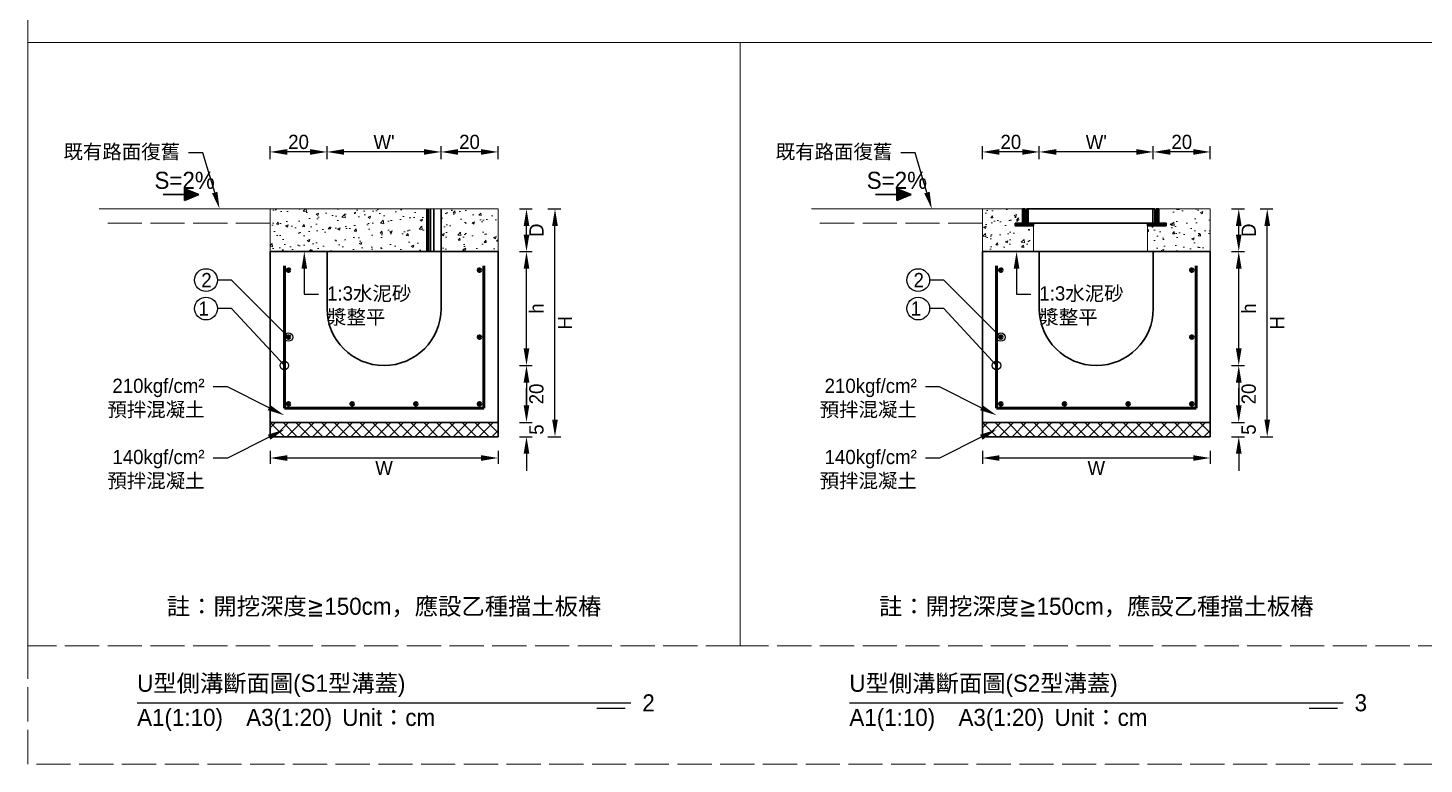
# Model space of a CAD drawing. Extents: x -8920 to 1950, y -2159 to 466.
# Drawn here: x -8920 to -8430, y -1164 to -905.4 of the extents above; entities that cross this region are included whole.
import ezdxf
from ezdxf import colors
from ezdxf.entities.mleader import LeaderData, LeaderLine
from ezdxf.math import Vec2, Vec3

# ---------------------------------------------------------------- set-up
doc = ezdxf.new("R2010")
doc.units = 0
doc.header["$MEASUREMENT"] = 0
doc.linetypes.add('ACAD_ISO02W100', pattern=[15, 12, -3])
doc.layers.add('一、4.基本-隱藏', color=9, linetype='ACAD_ISO02W100', lineweight=20, plot=False)
doc.layers.add('三、3.文字-註解文字', color=2, linetype='Continuous')
for name, color, linetype, lineweight in [('二、1.繪圖-既有設施', 8, 'Continuous', 20), ('二、2.繪圖-施作項目', 181, 'Continuous', 30), ('二、3.繪圖-排水流向', 170, 'Continuous', 30), ('二、4.繪圖-設計鋪面', 40, 'Continuous', 20), ('二、5.繪圖-鋼筋', 60, 'Continuous', 50), ('二、6.繪圖-其他施作項目', 35, 'Continuous', 30)]:
    doc.layers.add(name, color=color, linetype=linetype, lineweight=lineweight)
doc.styles.add('次圖名(詳圖)', font='MS PGothic.ttf', dxfattribs={"height": 6})
doc.styles.add('註解文字(詳圖)', font='MS PGothic.ttf', dxfattribs={"height": 5})
doc.dimstyles.new('註解文字(詳圖)', dxfattribs={"dimtxt": 5, "dimasz": 6, "dimexe": 2, "dimexo": 5, "dimgap": 1, "dimtad": 2, "dimzin": 0, "dimdsep": 46, "dimtxsty": '註解文字(詳圖)', "dimcen": 0.1, "dimclrd": 144, "dimclre": 144, "dimclrt": 256, "dimadec": 0, "dimazin": 0, "dimtfac": 1, "dimtofl": 0, "dimtmove": 0, "dimatfit": 3, "dimfxlon": 1, "dimtolj": 1, "dimtzin": 0, "dimlwd": -1, "dimlwe": -1, "dimarcsym": 1})

# ---------------------------------------------------------------- blocks, each defined once
blk = doc.blocks.new('*D222')
at = {"layer": 'Defpoints', "color": 0, "transparency": 16777216}
for p in [(-8545, -984), (-8495, -984), (-8545, -1024)]:
    blk.add_point(p, dxfattribs=at)
at = {"layer": '三、3.文字-註解文字', "color": 144, "transparency": 16777216}
for p, q in [((-8497.5, -984), (-8493, -984)), ((-8495, -1018), (-8495, -990)), ((-8497.5, -1024), (-8493, -1024))]:
    blk.add_line(p, q, dxfattribs=at)
for points in [[(-8496, -990), (-8494, -990), (-8495, -984)], [(-8496, -1018), (-8494, -1018), (-8495, -1024)]]:
    blk.add_solid(points, dxfattribs=at)
at = {"layer": '三、3.文字-註解文字', "transparency": 16777216, "insert": (-8491.5, -1004), "char_height": 5, "attachment_point": 5, "rotation": 90, "style": '註解文字(詳圖)'}
blk.add_mtext('\\A1;h', dxfattribs=at)
blk = doc.blocks.new('*D223')
at = {"layer": 'Defpoints', "color": 0, "transparency": 16777216}
for p in [(-8545, -1024), (-8545, -1044), (-8495, -1044)]:
    blk.add_point(p, dxfattribs=at)
at = {"layer": '三、3.文字-註解文字', "color": 144, "transparency": 16777216}
for p, q in [((-8497.5, -1024), (-8493, -1024)), ((-8495, -1030), (-8495, -1038)), ((-8497.5, -1044), (-8493, -1044))]:
    blk.add_line(p, q, dxfattribs=at)
for points in [[(-8496, -1030), (-8494, -1030), (-8495, -1024)], [(-8496, -1038), (-8494, -1038), (-8495, -1044)]]:
    blk.add_solid(points, dxfattribs=at)
at = {"layer": '三、3.文字-註解文字', "transparency": 16777216, "insert": (-8491.5, -1034), "char_height": 5, "attachment_point": 5, "rotation": 90, "style": '註解文字(詳圖)'}
blk.add_mtext('\\A1;20', dxfattribs=at)
blk = doc.blocks.new('*D224')
at = {"layer": 'Defpoints', "color": 0, "transparency": 16777216}
for p in [(-8545, -1044), (-8545, -1049), (-8495, -1049)]:
    blk.add_point(p, dxfattribs=at)
at = {"layer": '三、3.文字-註解文字', "color": 144, "transparency": 16777216}
for p, q in [((-8495, -1038), (-8495, -1032)), ((-8497.5, -1044), (-8493, -1044)), ((-8497.5, -1049), (-8493, -1049)), ((-8495, -1055), (-8495, -1061))]:
    blk.add_line(p, q, dxfattribs=at)
for points in [[(-8496, -1038), (-8494, -1038), (-8495, -1044)], [(-8496, -1055), (-8494, -1055), (-8495, -1049)]]:
    blk.add_solid(points, dxfattribs=at)
at = {"layer": '三、3.文字-註解文字', "transparency": 16777216, "insert": (-8491.5, -1046.5), "char_height": 5, "attachment_point": 5, "rotation": 90, "style": '註解文字(詳圖)'}
blk.add_mtext('\\A1;5', dxfattribs=at)
blk = doc.blocks.new('排水流向')
at = {"layer": '二、3.繪圖-排水流向'}
h = blk.add_hatch(color=256, dxfattribs=at)
h.dxf.hatch_style = 1
h.paths.add_polyline_path([(0, 1), (0, -1), (2.5, 0)])
for points in [[(-3.75, 0), (0, 0)], [(0, 1), (0, -1)], [(2.5, 0), (0, 1)], [(2.5, 0), (0, -1)]]:
    blk.add_lwpolyline(points, dxfattribs=at)
blk = doc.blocks.new('*D226')
at = {"layer": 'Defpoints', "color": 0, "transparency": 16777216}
for p in [(-8505, -969), (-8495, -969), (-8505, -984)]:
    blk.add_point(p, dxfattribs=at)
at = {"layer": '三、3.文字-註解文字', "color": 144, "transparency": 16777216}
for p, q in [((-8497.5, -969), (-8493, -969)), ((-8495, -978), (-8495, -975)), ((-8497.5, -984), (-8493, -984))]:
    blk.add_line(p, q, dxfattribs=at)
for points in [[(-8496, -975), (-8494, -975), (-8495, -969)], [(-8496, -978), (-8494, -978), (-8495, -984)]]:
    blk.add_solid(points, dxfattribs=at)
at = {"layer": '三、3.文字-註解文字', "transparency": 16777216, "insert": (-8491.5, -976.5), "char_height": 5, "attachment_point": 5, "rotation": 90, "style": '註解文字(詳圖)'}
blk.add_mtext('\\A1;D', dxfattribs=at)
blk = doc.blocks.new('*D227')
at = {"layer": 'Defpoints', "color": 0, "transparency": 16777216}
for p in [(-8505, -969), (-8485, -969), (-8505, -1049)]:
    blk.add_point(p, dxfattribs=at)
at = {"layer": '三、3.文字-註解文字', "color": 144, "transparency": 16777216}
for p, q in [((-8487.5, -969), (-8483, -969)), ((-8485, -1043), (-8485, -975)), ((-8487.5, -1049), (-8483, -1049))]:
    blk.add_line(p, q, dxfattribs=at)
for points in [[(-8486, -975), (-8484, -975), (-8485, -969)], [(-8486, -1043), (-8484, -1043), (-8485, -1049)]]:
    blk.add_solid(points, dxfattribs=at)
at = {"layer": '三、3.文字-註解文字', "transparency": 16777216, "insert": (-8481.5, -1009), "char_height": 5, "attachment_point": 5, "rotation": 90, "style": '註解文字(詳圖)'}
blk.add_mtext('\\A1;H', dxfattribs=at)
blk = doc.blocks.new('_Small')
at = {"color": 0, "linetype": 'ByBlock', "lineweight": -2}
blk.add_circle((0, 0), 0.25, dxfattribs=at)
blk = doc.blocks.new('*D372')
at = {"layer": 'Defpoints', "color": 0, "transparency": 16777216}
for p in [(-8815, -949), (-8815, -984), (-8775, -984)]:
    blk.add_point(p, dxfattribs=at)
at = {"layer": '三、3.文字-註解文字', "color": 144, "transparency": 16777216}
for p, q in [((-8815, -951.5), (-8815, -947)), ((-8781, -949), (-8809, -949)), ((-8775, -951.5), (-8775, -947))]:
    blk.add_line(p, q, dxfattribs=at)
for points in [[(-8809, -948), (-8809, -950), (-8815, -949)], [(-8781, -948), (-8781, -950), (-8775, -949)]]:
    blk.add_solid(points, dxfattribs=at)
at = {"layer": '三、3.文字-註解文字', "transparency": 16777216, "insert": (-8795, -945.5), "char_height": 5, "attachment_point": 5, "style": '註解文字(詳圖)'}
blk.add_mtext("\\A1;W'", dxfattribs=at)
blk = doc.blocks.new('*D373')
at = {"layer": 'Defpoints', "color": 0, "transparency": 16777216}
for p in [(-8835, -949), (-8835, -984), (-8815, -984)]:
    blk.add_point(p, dxfattribs=at)
at = {"layer": '三、3.文字-註解文字', "color": 144, "transparency": 16777216}
for p, q in [((-8835, -951.5), (-8835, -947)), ((-8821, -949), (-8829, -949)), ((-8815, -951.5), (-8815, -947))]:
    blk.add_line(p, q, dxfattribs=at)
for points in [[(-8829, -948), (-8829, -950), (-8835, -949)], [(-8821, -948), (-8821, -950), (-8815, -949)]]:
    blk.add_solid(points, dxfattribs=at)
at = {"layer": '三、3.文字-註解文字', "transparency": 16777216, "insert": (-8825, -945.5), "char_height": 5, "attachment_point": 5, "style": '註解文字(詳圖)'}
blk.add_mtext('\\A1;20', dxfattribs=at)
blk = doc.blocks.new('*D374')
at = {"layer": 'Defpoints', "color": 0, "transparency": 16777216}
for p in [(-8835, -1049), (-8755, -1049), (-8835, -1056.5)]:
    blk.add_point(p, dxfattribs=at)
at = {"layer": '三、3.文字-註解文字', "color": 144, "transparency": 16777216}
for p, q in [((-8835, -1054), (-8835, -1058.5)), ((-8761, -1056.5), (-8829, -1056.5)), ((-8755, -1054), (-8755, -1058.5))]:
    blk.add_line(p, q, dxfattribs=at)
for points in [[(-8829, -1055.5), (-8829, -1057.5), (-8835, -1056.5)], [(-8761, -1055.5), (-8761, -1057.5), (-8755, -1056.5)]]:
    blk.add_solid(points, dxfattribs=at)
at = {"layer": '三、3.文字-註解文字', "transparency": 16777216, "insert": (-8795, -1060), "char_height": 5, "attachment_point": 5, "style": '註解文字(詳圖)'}
blk.add_mtext('\\A1;W', dxfattribs=at)
blk = doc.blocks.new('*D375')
at = {"layer": 'Defpoints', "color": 0, "transparency": 16777216}
for p in [(-8775, -949), (-8775, -984), (-8755, -984)]:
    blk.add_point(p, dxfattribs=at)
at = {"layer": '三、3.文字-註解文字', "color": 144, "transparency": 16777216}
for p, q in [((-8775, -951.5), (-8775, -947)), ((-8761, -949), (-8769, -949)), ((-8755, -951.5), (-8755, -947))]:
    blk.add_line(p, q, dxfattribs=at)
for points in [[(-8769, -948), (-8769, -950), (-8775, -949)], [(-8761, -948), (-8761, -950), (-8755, -949)]]:
    blk.add_solid(points, dxfattribs=at)
at = {"layer": '三、3.文字-註解文字', "transparency": 16777216, "insert": (-8765, -945.5), "char_height": 5, "attachment_point": 5, "style": '註解文字(詳圖)'}
blk.add_mtext('\\A1;20', dxfattribs=at)
blk = doc.blocks.new('*D376')
at = {"layer": 'Defpoints', "color": 0, "transparency": 16777216}
for p in [(-8565, -949), (-8565, -984), (-8525, -984)]:
    blk.add_point(p, dxfattribs=at)
at = {"layer": '三、3.文字-註解文字', "color": 144, "transparency": 16777216}
for p, q in [((-8565, -951.5), (-8565, -947)), ((-8531, -949), (-8559, -949)), ((-8525, -951.5), (-8525, -947))]:
    blk.add_line(p, q, dxfattribs=at)
for points in [[(-8559, -948), (-8559, -950), (-8565, -949)], [(-8531, -948), (-8531, -950), (-8525, -949)]]:
    blk.add_solid(points, dxfattribs=at)
at = {"layer": '三、3.文字-註解文字', "transparency": 16777216, "insert": (-8545, -945.5), "char_height": 5, "attachment_point": 5, "style": '註解文字(詳圖)'}
blk.add_mtext("\\A1;W'", dxfattribs=at)
blk = doc.blocks.new('*D377')
at = {"layer": 'Defpoints', "color": 0, "transparency": 16777216}
for p in [(-8585, -949), (-8585, -984), (-8565, -984)]:
    blk.add_point(p, dxfattribs=at)
at = {"layer": '三、3.文字-註解文字', "color": 144, "transparency": 16777216}
for p, q in [((-8585, -951.5), (-8585, -947)), ((-8571, -949), (-8579, -949)), ((-8565, -951.5), (-8565, -947))]:
    blk.add_line(p, q, dxfattribs=at)
for points in [[(-8579, -948), (-8579, -950), (-8585, -949)], [(-8571, -948), (-8571, -950), (-8565, -949)]]:
    blk.add_solid(points, dxfattribs=at)
at = {"layer": '三、3.文字-註解文字', "transparency": 16777216, "insert": (-8575, -945.5), "char_height": 5, "attachment_point": 5, "style": '註解文字(詳圖)'}
blk.add_mtext('\\A1;20', dxfattribs=at)
blk = doc.blocks.new('*D378')
at = {"layer": 'Defpoints', "color": 0, "transparency": 16777216}
for p in [(-8585, -1049), (-8505, -1049), (-8585, -1056.5)]:
    blk.add_point(p, dxfattribs=at)
at = {"layer": '三、3.文字-註解文字', "color": 144, "transparency": 16777216}
for p, q in [((-8585, -1054), (-8585, -1058.5)), ((-8511, -1056.5), (-8579, -1056.5)), ((-8505, -1054), (-8505, -1058.5))]:
    blk.add_line(p, q, dxfattribs=at)
for points in [[(-8579, -1055.5), (-8579, -1057.5), (-8585, -1056.5)], [(-8511, -1055.5), (-8511, -1057.5), (-8505, -1056.5)]]:
    blk.add_solid(points, dxfattribs=at)
at = {"layer": '三、3.文字-註解文字', "transparency": 16777216, "insert": (-8545, -1060), "char_height": 5, "attachment_point": 5, "style": '註解文字(詳圖)'}
blk.add_mtext('\\A1;W', dxfattribs=at)
blk = doc.blocks.new('*D379')
at = {"layer": 'Defpoints', "color": 0, "transparency": 16777216}
for p in [(-8525, -949), (-8525, -984), (-8505, -984)]:
    blk.add_point(p, dxfattribs=at)
at = {"layer": '三、3.文字-註解文字', "color": 144, "transparency": 16777216}
for p, q in [((-8525, -951.5), (-8525, -947)), ((-8511, -949), (-8519, -949)), ((-8505, -951.5), (-8505, -947))]:
    blk.add_line(p, q, dxfattribs=at)
for points in [[(-8519, -948), (-8519, -950), (-8525, -949)], [(-8511, -948), (-8511, -950), (-8505, -949)]]:
    blk.add_solid(points, dxfattribs=at)
at = {"layer": '三、3.文字-註解文字', "transparency": 16777216, "insert": (-8515, -945.5), "char_height": 5, "attachment_point": 5, "style": '註解文字(詳圖)'}
blk.add_mtext('\\A1;20', dxfattribs=at)
blk = doc.blocks.new('*D381')
at = {"layer": 'Defpoints', "color": 0, "transparency": 16777216}
for p in [(-8795, -984), (-8745, -984), (-8795, -1024)]:
    blk.add_point(p, dxfattribs=at)
at = {"layer": '三、3.文字-註解文字', "color": 144, "transparency": 16777216}
for p, q in [((-8747.5, -984), (-8743, -984)), ((-8745, -1018), (-8745, -990)), ((-8747.5, -1024), (-8743, -1024))]:
    blk.add_line(p, q, dxfattribs=at)
for points in [[(-8746, -990), (-8744, -990), (-8745, -984)], [(-8746, -1018), (-8744, -1018), (-8745, -1024)]]:
    blk.add_solid(points, dxfattribs=at)
at = {"layer": '三、3.文字-註解文字', "transparency": 16777216, "insert": (-8741.5, -1004), "char_height": 5, "attachment_point": 5, "rotation": 90, "style": '註解文字(詳圖)'}
blk.add_mtext('\\A1;h', dxfattribs=at)
blk = doc.blocks.new('*D382')
at = {"layer": 'Defpoints', "color": 0, "transparency": 16777216}
for p in [(-8795, -1024), (-8795, -1044), (-8745, -1044)]:
    blk.add_point(p, dxfattribs=at)
at = {"layer": '三、3.文字-註解文字', "color": 144, "transparency": 16777216}
for p, q in [((-8747.5, -1024), (-8743, -1024)), ((-8745, -1030), (-8745, -1038)), ((-8747.5, -1044), (-8743, -1044))]:
    blk.add_line(p, q, dxfattribs=at)
for points in [[(-8746, -1030), (-8744, -1030), (-8745, -1024)], [(-8746, -1038), (-8744, -1038), (-8745, -1044)]]:
    blk.add_solid(points, dxfattribs=at)
at = {"layer": '三、3.文字-註解文字', "transparency": 16777216, "insert": (-8741.5, -1034), "char_height": 5, "attachment_point": 5, "rotation": 90, "style": '註解文字(詳圖)'}
blk.add_mtext('\\A1;20', dxfattribs=at)
blk = doc.blocks.new('*D383')
at = {"layer": 'Defpoints', "color": 0, "transparency": 16777216}
for p in [(-8795, -1044), (-8795, -1049), (-8745, -1049)]:
    blk.add_point(p, dxfattribs=at)
at = {"layer": '三、3.文字-註解文字', "color": 144, "transparency": 16777216}
for p, q in [((-8745, -1038), (-8745, -1032)), ((-8747.5, -1044), (-8743, -1044)), ((-8747.5, -1049), (-8743, -1049)), ((-8745, -1055), (-8745, -1061))]:
    blk.add_line(p, q, dxfattribs=at)
for points in [[(-8746, -1038), (-8744, -1038), (-8745, -1044)], [(-8746, -1055), (-8744, -1055), (-8745, -1049)]]:
    blk.add_solid(points, dxfattribs=at)
at = {"layer": '三、3.文字-註解文字', "transparency": 16777216, "insert": (-8741.5, -1046.5), "char_height": 5, "attachment_point": 5, "rotation": 90, "style": '註解文字(詳圖)'}
blk.add_mtext('\\A1;5', dxfattribs=at)
blk = doc.blocks.new('*D384')
at = {"layer": 'Defpoints', "color": 0, "transparency": 16777216}
for p in [(-8755, -969), (-8745, -969), (-8755, -984)]:
    blk.add_point(p, dxfattribs=at)
at = {"layer": '三、3.文字-註解文字', "color": 144, "transparency": 16777216}
for p, q in [((-8747.5, -969), (-8743, -969)), ((-8745, -978), (-8745, -975)), ((-8747.5, -984), (-8743, -984))]:
    blk.add_line(p, q, dxfattribs=at)
for points in [[(-8746, -975), (-8744, -975), (-8745, -969)], [(-8746, -978), (-8744, -978), (-8745, -984)]]:
    blk.add_solid(points, dxfattribs=at)
at = {"layer": '三、3.文字-註解文字', "transparency": 16777216, "insert": (-8741.5, -976.5), "char_height": 5, "attachment_point": 5, "rotation": 90, "style": '註解文字(詳圖)'}
blk.add_mtext('\\A1;D', dxfattribs=at)
blk = doc.blocks.new('*D380')
at = {"layer": 'Defpoints', "color": 0, "transparency": 16777216}
for p in [(-8755, -969), (-8735, -969), (-8755, -1049)]:
    blk.add_point(p, dxfattribs=at)
at = {"layer": '三、3.文字-註解文字', "color": 144, "transparency": 16777216}
for p, q in [((-8737.5, -969), (-8733, -969)), ((-8735, -1043), (-8735, -975)), ((-8737.5, -1049), (-8733, -1049))]:
    blk.add_line(p, q, dxfattribs=at)
for points in [[(-8736, -975), (-8734, -975), (-8735, -969)], [(-8736, -1043), (-8734, -1043), (-8735, -1049)]]:
    blk.add_solid(points, dxfattribs=at)
at = {"layer": '三、3.文字-註解文字', "transparency": 16777216, "insert": (-8731.5, -1009), "char_height": 5, "attachment_point": 5, "rotation": 90, "style": '註解文字(詳圖)'}
blk.add_mtext('\\A1;H', dxfattribs=at)

msp = doc.modelspace()

# ---------------------------------------------------------------- hatches: boundary and pattern name
at = {"layer": '二、1.繪圖-既有設施'}
h = msp.add_hatch(dxfattribs=at)
h.set_pattern_fill('AR-CONC', color=256, scale=0.05)
h.set_pattern_definition([(50, (-7936.3764, -2190.0555), (9.109233, -0.796954), [0.9525, -10.4775]), (355, (-7936.376, -2190.0555), (-1.76217, 9.55284), [0.762, -8.38203]), (100.45144, (-7935.617, -2190.122), (7.34706, 8.75589), [0.8095, -8.90451]), (46.1842, (-7936.376, -2187.515), (13.55395, -2.10212), [1.42875, -15.71625]), (96.6356, (-7935.247, -2187.69), (11.87021, 12.37131), [1.21425, -13.35678]), (351.1842, (-7936.376, -2187.515), (11.87021, 12.3713), [1.143, -12.57299]), (21, (-7935.1064, -2188.1505), (7.58072, -5.11326), [0.9525, -10.4775]), (326, (-7935.106, -2188.1505), (3.0901, 9.2094), [0.762, -8.382]), (71.45144, (-7934.475, -2188.577), (10.67082, 4.09614), [0.8095, -8.904497]), (37.5, (-7936.3764, -2190.0555), (0.15443, 4.227752), [0, -8.2804, 0, -8.509, 0, -8.41375]), (7.5, (-7936.3764, -2190.0555), (3.340983, 5.009029), [0, -4.8514, 0, -8.0899, 0, -3.20675]), (327.5, (-7939.2085, -2190.0555), (6.77953, -0.286437), [0, -3.175, 0, -9.906, 0, -13.1445]), (317.5, (-7940.4785, -2190.0555), (7.40646, 1.271325), [0, -4.1275, 0, -6.5786, 0, -9.3345])])
h.paths.add_polyline_path([(-8780, -969), (-8835, -969), (-8835, -984), (-8780, -984)])
h.paths.add_polyline_path([(-8755, -969), (-8775, -969), (-8775, -984), (-8755, -984)])
h = msp.add_hatch(dxfattribs=at)
h.set_pattern_fill('AR-CONC', color=256, scale=0.05)
h.set_pattern_definition([(50, (-7738.56, -2192.5664), (9.109233, -0.796954), [0.9525, -10.4775]), (355, (-7738.56, -2192.566), (-1.76217, 9.55284), [0.762, -8.38203]), (100.45144, (-7737.801, -2192.633), (7.34706, 8.75589), [0.8095, -8.90451]), (46.1842, (-7738.56, -2190.026), (13.55395, -2.10212), [1.42875, -15.71625]), (96.6356, (-7737.431, -2190.202), (11.87021, 12.37131), [1.21425, -13.35678]), (351.1842, (-7738.56, -2190.026), (11.87021, 12.3713), [1.143, -12.57299]), (21, (-7737.29, -2190.6614), (7.58072, -5.11326), [0.9525, -10.4775]), (326, (-7737.29, -2190.661), (3.0901, 9.2094), [0.762, -8.382]), (71.45144, (-7736.6585, -2191.0875), (10.67082, 4.09614), [0.8095, -8.904497]), (37.5, (-7738.5602, -2192.5664), (0.15443, 4.227752), [0, -8.2804, 0, -8.509, 0, -8.41375]), (7.5, (-7738.56, -2192.5664), (3.340983, 5.009029), [0, -4.8514, 0, -8.0899, 0, -3.20675]), (327.5, (-7741.3923, -2192.5664), (6.77953, -0.286437), [0, -3.175, 0, -9.906, 0, -13.1445]), (317.5, (-7742.662, -2192.5664), (7.40646, 1.271325), [0, -4.1275, 0, -6.5786, 0, -9.3345])])
h.paths.add_polyline_path([(-8567, -984), (-8567, -974.9), (-8573.5, -974.9), (-8573.5, -974), (-8570.9, -974), (-8570.9, -969), (-8585, -969), (-8585, -984)])
h.paths.add_polyline_path([(-8505, -984), (-8505, -969), (-8523.1, -969), (-8523.1, -974), (-8520.5, -974), (-8520.5, -974.9), (-8527, -974.9), (-8527, -984)])
at = {"layer": '二、2.繪圖-施作項目'}
h = msp.add_hatch(dxfattribs=at)
h.set_pattern_fill('ANSI37', color=256)
h.set_pattern_definition([(45, (-8679.0888, -463.4793), (-2.245064, 2.245064), []), (135, (-8679.0888, -463.4793), (-2.245064, -2.245064), [])])
h.paths.add_polyline_path([(-8755, -1049), (-8835, -1049), (-8835, -1044), (-8755, -1044)])
h = msp.add_hatch(dxfattribs=at)
h.set_pattern_fill('ANSI37', color=256)
h.set_pattern_definition([(45, (-8429.0888, -463.4793), (-2.245064, 2.245064), []), (135, (-8429.0888, -463.4793), (-2.245064, -2.245064), [])])
h.paths.add_polyline_path([(-8505, -1049), (-8585, -1049), (-8585, -1044), (-8505, -1044)])
at = {"layer": '二、5.繪圖-鋼筋'}
h = msp.add_hatch(color=256, dxfattribs=at)
h.dxf.hatch_style = 1
h.paths.add_polyline_path([(-8828, -990.5, 1), (-8829, -990.5, 1)])
h = msp.add_hatch(color=256, dxfattribs=at)
h.dxf.hatch_style = 1
h.paths.add_polyline_path([(-8761, -990.5, 1), (-8762, -990.5, 1)])
h = msp.add_hatch(color=256, dxfattribs=at)
h.dxf.hatch_style = 1
h.paths.add_polyline_path([(-8578, -990.5, 1), (-8579, -990.5, 1)])
h = msp.add_hatch(color=256, dxfattribs=at)
h.dxf.hatch_style = 1
h.paths.add_polyline_path([(-8511, -990.5, 1), (-8512, -990.5, 1)])
h = msp.add_hatch(color=256, dxfattribs=at)
h.dxf.hatch_style = 1
h.paths.add_polyline_path([(-8828, -1014, 1), (-8829, -1014, 1)])
h = msp.add_hatch(color=256, dxfattribs=at)
h.dxf.hatch_style = 1
h.paths.add_polyline_path([(-8761, -1014, 1), (-8762, -1014, 1)])
h = msp.add_hatch(color=256, dxfattribs=at)
h.dxf.hatch_style = 1
h.paths.add_polyline_path([(-8578, -1014, 1), (-8579, -1014, 1)])
h = msp.add_hatch(color=256, dxfattribs=at)
h.dxf.hatch_style = 1
h.paths.add_polyline_path([(-8511, -1014, 1), (-8512, -1014, 1)])
h = msp.add_hatch(color=256, dxfattribs=at)
h.dxf.hatch_style = 1
h.paths.add_polyline_path([(-8828, -1037.5, 1), (-8829, -1037.5, 1)])
h = msp.add_hatch(color=256, dxfattribs=at)
h.dxf.hatch_style = 1
h.paths.add_polyline_path([(-8805.67, -1037.5, 1), (-8806.67, -1037.5, 1)])
h = msp.add_hatch(color=256, dxfattribs=at)
h.dxf.hatch_style = 1
h.paths.add_polyline_path([(-8783.34, -1037.5, 1), (-8784.34, -1037.5, 1)])
h = msp.add_hatch(color=256, dxfattribs=at)
h.dxf.hatch_style = 1
h.paths.add_polyline_path([(-8761, -1037.5, 1), (-8762, -1037.5, 1)])
h = msp.add_hatch(color=256, dxfattribs=at)
h.dxf.hatch_style = 1
h.paths.add_polyline_path([(-8578, -1037.5, 1), (-8579, -1037.5, 1)])
h = msp.add_hatch(color=256, dxfattribs=at)
h.dxf.hatch_style = 1
h.paths.add_polyline_path([(-8555.67, -1037.5, 1), (-8556.67, -1037.5, 1)])
h = msp.add_hatch(color=256, dxfattribs=at)
h.dxf.hatch_style = 1
h.paths.add_polyline_path([(-8533.34, -1037.5, 1), (-8534.34, -1037.5, 1)])
h = msp.add_hatch(color=256, dxfattribs=at)
h.dxf.hatch_style = 1
h.paths.add_polyline_path([(-8511, -1037.5, 1), (-8512, -1037.5, 1)])
at = {"layer": '二、6.繪圖-其他施作項目'}
h = msp.add_hatch(dxfattribs=at)
h.set_pattern_fill('ANSI31', color=256, scale=0.1)
h.set_pattern_definition([(45, (-6855.49114, -2273.28593), (-0.224506403, 0.224506403), [])])
h.paths.add_polyline_path([(-8570.9, -974), (-8573.5, -974), (-8573.5, -974.9), (-8567, -974.9), (-8567, -974), (-8570, -974), (-8570, -969), (-8570.9, -969)])
h.paths.add_polyline_path([(-8523.1, -969), (-8524, -969), (-8524, -974), (-8527, -974), (-8527, -974.9), (-8520.5, -974.9), (-8520.5, -974), (-8523.1, -974)])

# ---------------------------------------------------------------- linework, layer by layer
at = {"layer": '一、4.基本-隱藏'}
for points in [[(-8920, -657), (-8140, -657), (-8140, -910.5), (-8920, -910.5)], [(-8920, -657), (-8140, -657), (-8140, -1164), (-8920, -1164)], [(-8920, -910.5), (-8670, -910.5), (-8670, -1122.5), (-8920, -1122.5)], [(-8670, -910.5), (-8420, -910.5), (-8420, -1122.5), (-8670, -1122.5)]]:
    msp.add_lwpolyline(points, close=True, dxfattribs=at)
at = {"layer": '三、3.文字-註解文字'}
for points in [[(-8881.66, -1142.5), (-8708.34, -1142.5)], [(-8710.34, -1144.5), (-8720.34, -1144.5)], [(-8631.66, -1142.5), (-8458.34, -1142.5)], [(-8460.34, -1144.5), (-8470.34, -1144.5)]]:
    msp.add_lwpolyline(points, dxfattribs=at)
for centre in [(-8857.5, -994), (-8607.5, -994), (-8857.5, -1004), (-8607.5, -1004)]:
    msp.add_circle(centre, 4, dxfattribs=at)
at = {"layer": '二、1.繪圖-既有設施'}
msp.add_lwpolyline([(-8835, -984), (-8835, -969), (-8755, -969), (-8755, -984)], close=True, dxfattribs=at)
for points in [[(-8567, -974), (-8567, -984), (-8585, -984), (-8585, -969), (-8570.9, -969)], [(-8527, -974), (-8527, -984), (-8505, -984), (-8505, -969), (-8523.1, -969)]]:
    msp.add_lwpolyline(points, dxfattribs=at)
at = {"layer": '二、2.繪圖-施作項目'}
for points in [[(-8755, -1049), (-8835, -1049), (-8835, -984), (-8755, -984)], [(-8505, -1049), (-8585, -1049), (-8585, -984), (-8505, -984)]]:
    msp.add_lwpolyline(points, close=True, dxfattribs=at)
for points in [[(-8815, -984), (-8815, -1004, 1), (-8775, -1004), (-8775, -984)], [(-8565, -984), (-8565, -1004, 1), (-8525, -1004), (-8525, -984)]]:
    msp.add_lwpolyline(points, format="xyb", dxfattribs=at)
for points in [[(-8835, -1044), (-8755, -1044)], [(-8585, -1044), (-8505, -1044)]]:
    msp.add_lwpolyline(points, dxfattribs=at)
at = {"layer": '二、4.繪圖-設計鋪面'}
for points in [[(-8835, -969), (-8895, -969)], [(-8585, -969), (-8645, -969)]]:
    msp.add_lwpolyline(points, dxfattribs=at)
at = {"layer": '二、4.繪圖-設計鋪面', "linetype": 'ACAD_ISO02W100'}
for points in [[(-8835, -974), (-8895, -974)], [(-8585, -974), (-8645, -974)]]:
    msp.add_lwpolyline(points, dxfattribs=at)
at = {"layer": '二、5.繪圖-鋼筋'}
for points in [[(-8830, -989), (-8830, -1039)], [(-8760, -989), (-8760, -1039)], [(-8580, -989), (-8580, -1039)], [(-8510, -989), (-8510, -1039)], [(-8830, -1039), (-8760, -1039)], [(-8580, -1039), (-8510, -1039)]]:
    msp.add_lwpolyline(points, dxfattribs=at)
for centre in [(-8828.5, -990.5), (-8761.5, -990.5), (-8578.5, -990.5), (-8511.5, -990.5), (-8828.5, -1014), (-8761.5, -1014), (-8578.5, -1014), (-8511.5, -1014), (-8828.5, -1037.5), (-8806.17, -1037.5), (-8783.84, -1037.5), (-8761.5, -1037.5), (-8578.5, -1037.5), (-8556.17, -1037.5), (-8533.84, -1037.5), (-8511.5, -1037.5)]:
    msp.add_circle(centre, 0.5, dxfattribs=at)
at = {"layer": '二、6.繪圖-其他施作項目'}
for points in [[(-8780, -969), (-8780, -984)], [(-8779.375, -969), (-8779.375, -984)], [(-8778.75, -969), (-8778.75, -984)], [(-8777.5, -969), (-8777.5, -984)], [(-8775, -969), (-8775, -984)], [(-8569.5, -969), (-8569.5, -974)], [(-8569.5, -969), (-8524.5, -969)], [(-8568.9, -969), (-8568.9, -974)], [(-8525.1, -969), (-8525.1, -974)], [(-8524.5, -969), (-8524.5, -974)], [(-8569.5, -974), (-8524.5, -974)]]:
    msp.add_lwpolyline(points, dxfattribs=at)
for points in [[(-8573.5, -974), (-8570.9, -974), (-8570.9, -969), (-8570, -969), (-8570, -974), (-8567, -974), (-8567, -974.9), (-8573.5, -974.9)], [(-8523.1, -969), (-8524, -969), (-8524, -974), (-8527, -974), (-8527, -974.9), (-8520.5, -974.9), (-8520.5, -974), (-8523.1, -974)]]:
    msp.add_lwpolyline(points, close=True, dxfattribs=at)

# ---------------------------------------------------------------- block references
at = {"xscale": 2, "yscale": 2, "zscale": 2}
for p in [(-8865, -964), (-8615, -964)]:
    msp.add_blockref('排水流向', p, dxfattribs=at)

# ---------------------------------------------------------------- texts
at = {"layer": '三、3.文字-註解文字', "char_height": 6}
for s, width, gutter_width, insert, attachment_point, style in [('{\\fMS PGothic|b0|i0|c128|p34;註：開挖深度≧150cm，應設乙種擋土板樁}', 156.49231, 30, (-8795, -1109), 5, '註解文字(詳圖)'), ('{\\fMS PGothic|b0|i0|c128|p34;註：開挖深度≧150cm，應設乙種擋土板樁}', 156.49231, 30, (-8545, -1109), 5, '註解文字(詳圖)'), ('{\\fMS PGothic|b0|i0|c128|p34;U型側溝斷面圖(}S{\\fMS PGothic|b0|i0|c128|p34;1型溝蓋)}', 134.12151, 15, (-8881.66, -1136.5), 4, '次圖名(詳圖)'), ('{\\fMS PGothic|b0|i0|c128|p34;U型側溝斷面圖(}S{\\fMS PGothic|b0|i0|c128|p34;2型溝蓋)}', 131.94411, 15, (-8631.66, -1136.5), 4, '次圖名(詳圖)'), ('2', 3, 15, (-8704.34, -1142.5), 4, '次圖名(詳圖)'), ('3', 3, 15, (-8454.34, -1142.5), 4, '次圖名(詳圖)'), ('A1(1:10)\u3000A3(1:20){\\fMS PGothic|b0|i0|c128|p34;^IUnit：cm}', 136.03259, 15, (-8881.66, -1148.5), 4, '次圖名(詳圖)'), ('A1(1:10)\u3000A3(1:20){\\fMS PGothic|b0|i0|c128|p34;^IUnit：cm}', 136.03259, 15, (-8631.66, -1148.5), 4, '次圖名(詳圖)')]:
    msp.add_mtext_dynamic_manual_height_columns(s, width=width, gutter_width=gutter_width, heights=[0], dxfattribs=dict(at, insert=insert, attachment_point=attachment_point, style=style))
at = {"layer": '二、3.繪圖-排水流向', "char_height": 6, "attachment_point": 5, "style": '註解文字(詳圖)'}
for insert in [(-8865, -959), (-8615, -959)]:
    msp.add_mtext_dynamic_manual_height_columns('{\\fMS PGothic|b0|i0|c128|p34;S=2%}', width=10.17412, gutter_width=30, heights=[0], dxfattribs=dict(at, insert=insert))

# ---------------------------------------------------------------- dimensions: what is measured, and where the dimension line sits
at = {"layer": '三、3.文字-註解文字'}
for base, p1, p2, text, picture, middle in [((-8835, -949), (-8815, -984), (-8835, -984), '20', '*D373', (-8825, -945.5)), ((-8815, -949), (-8775, -984), (-8815, -984), "W'", '*D372', (-8795, -945.5)), ((-8775, -949), (-8755, -984), (-8775, -984), '20', '*D375', (-8765, -945.5)), ((-8585, -949), (-8565, -984), (-8585, -984), '20', '*D377', (-8575, -945.5)), ((-8565, -949), (-8525, -984), (-8565, -984), "W'", '*D376', (-8545, -945.5)), ((-8525, -949), (-8505, -984), (-8525, -984), '20', '*D379', (-8515, -945.5)), ((-8835, -1056.5), (-8755, -1049), (-8835, -1049), 'W', '*D374', (-8795, -1060)), ((-8585, -1056.5), (-8505, -1049), (-8585, -1049), 'W', '*D378', (-8545, -1060))]:
    dim = msp.add_linear_dim(base=base, p1=p1, p2=p2, text=text, dimstyle='註解文字(詳圖)', dxfattribs=at)
    dim.commit()
    dim.dimension.update_dxf_attribs({"geometry": picture, "text_midpoint": middle})
for base, p1, p2, text, picture, middle in [((-8745, -969), (-8755, -984), (-8755, -969), 'D', '*D384', (-8741.5, -976.5)), ((-8735, -969), (-8755, -1049), (-8755, -969), 'H', '*D380', (-8731.5, -1009)), ((-8495, -969), (-8505, -984), (-8505, -969), 'D', '*D226', (-8491.5, -976.5)), ((-8485, -969), (-8505, -1049), (-8505, -969), 'H', '*D227', (-8481.5, -1009)), ((-8745, -984), (-8795, -1024), (-8795, -984), 'h', '*D381', (-8741.5, -1004)), ((-8495, -984), (-8545, -1024), (-8545, -984), 'h', '*D222', (-8491.5, -1004)), ((-8745, -1044), (-8795, -1024), (-8795, -1044), '20', '*D382', (-8741.5, -1034)), ((-8495, -1044), (-8545, -1024), (-8545, -1044), '20', '*D223', (-8491.5, -1034)), ((-8745, -1049), (-8795, -1044), (-8795, -1049), '5', '*D383', (-8741.5, -1046.5)), ((-8495, -1049), (-8545, -1044), (-8545, -1049), '5', '*D224', (-8491.5, -1046.5))]:
    dim = msp.add_linear_dim(base=base, p1=p1, p2=p2, angle=90, text=text, dimstyle='註解文字(詳圖)', dxfattribs=at)
    dim.commit()
    dim.dimension.update_dxf_attribs({"geometry": picture, "text_midpoint": middle})

# ---------------------------------------------------------------- leaders
ml = msp.add_multileader_mtext('Standard', dxfattribs=at)
ml.set_content('既有路面復舊', color=256, style='註解文字(詳圖)')
ml.set_leader_properties(color=144, linetype='ByLayer', lineweight=-1)
ml.build(insert=Vec2(0, 0))
ml.multileader.update_dxf_attribs({"dogleg_length": 5, "arrow_head_size": 6})
ctx = ml.context
ctx.base_point, ctx.char_height, ctx.arrow_head_size, ctx.landing_gap_size, ctx.plane_origin = Vec3(-8912.383, -949.25), 5, 6, 3, Vec3(-8937.575, -927.337)
ctx.text_align_type = 2
notes = []
notes.append((ctx, [(1, (1, 1, 0), (-8858.599, -949.25), (-1, 0), 5, [(0, [(-8852.744, -969)], 0, [])])]))
ctx.mtext.insert, ctx.mtext.alignment, ctx.mtext.flow_direction = Vec3(-8866.599, -946.409), 3, 5
ml = msp.add_multileader_mtext('Standard', dxfattribs=at)
ml.set_content('既有路面復舊', color=256, style='註解文字(詳圖)')
ml.set_leader_properties(color=144, linetype='ByLayer', lineweight=-1)
ml.build(insert=Vec2(0, 0))
ml.multileader.update_dxf_attribs({"dogleg_length": 5, "arrow_head_size": 6})
ctx = ml.context
ctx.base_point, ctx.char_height, ctx.arrow_head_size, ctx.landing_gap_size, ctx.plane_origin = Vec3(-8662.383, -949.25), 5, 6, 3, Vec3(-8687.575, -927.337)
ctx.text_align_type = 2
notes.append((ctx, [(1, (1, 1, 0), (-8608.599, -949.25), (-1, 0), 5, [(0, [(-8602.744, -969)], 0, [])])]))
ctx.mtext.insert, ctx.mtext.alignment, ctx.mtext.flow_direction = Vec3(-8616.599, -946.409), 3, 5
ml = msp.add_multileader_mtext('Standard', dxfattribs=at)
ml.set_content('{\\fMS PGothic|b0|i0|c128|p34;1:3水泥砂漿整平}', color=256, style='註解文字(詳圖)')
ml.set_leader_properties(color=144, linetype='ByLayer', lineweight=-1)
ml.build(insert=Vec2(0, 0))
ml.multileader.update_dxf_attribs({"dogleg_length": 5, "arrow_head_size": 6})
ctx = ml.context
ctx.base_point, ctx.char_height, ctx.arrow_head_size, ctx.landing_gap_size, ctx.plane_origin = Vec3(-8817.991, -999), 5, 6, 3, Vec3(-8822.991, -984)
notes.append((ctx, [(0, (1, 1, 0), (-8822.991, -999), (1, 0), 5, [(0, [(-8822.991, -984)], 0, [])])]))
ctx.mtext.insert, ctx.mtext.width, ctx.mtext.flow_direction = Vec3(-8814.991, -996.173), 34.7666, 5
ml = msp.add_multileader_mtext('Standard', dxfattribs=at)
ml.set_content('{\\fMS PGothic|b0|i0|c128|p34;1:3水泥砂漿整平}', color=256, style='註解文字(詳圖)')
ml.set_leader_properties(color=144, linetype='ByLayer', lineweight=-1)
ml.build(insert=Vec2(0, 0))
ml.multileader.update_dxf_attribs({"dogleg_length": 5, "arrow_head_size": 6})
ctx = ml.context
ctx.base_point, ctx.char_height, ctx.arrow_head_size, ctx.landing_gap_size, ctx.plane_origin = Vec3(-8567.991, -999), 5, 6, 3, Vec3(-8572.991, -984)
notes.append((ctx, [(0, (1, 1, 0), (-8572.991, -999), (1, 0), 5, [(0, [(-8572.991, -984)], 0, [])])]))
ctx.mtext.insert, ctx.mtext.width, ctx.mtext.flow_direction = Vec3(-8564.991, -996.173), 34.7666, 5
ml = msp.add_multileader_mtext('Standard', dxfattribs=at)
ml.set_content('2', color=256, style='註解文字(詳圖)')
ml.set_leader_properties(color=144, linetype='ByLayer', lineweight=-1)
ml.set_arrow_properties(name='SMALL')
ml.build(insert=Vec2(0, 0))
ml.multileader.update_dxf_attribs({"dogleg_length": 5, "arrow_head_size": 6})
ctx = ml.context
ctx.base_point, ctx.char_height, ctx.arrow_head_size, ctx.plane_origin = Vec3(-8860.398, -994), 5, 6, Vec3(-8827, -1014)
ctx.text_align_type = 2
notes.append((ctx, [(0, (1, 1, 0), (-8848.5, -994), (-1, 0), 5, [(0, [(-8828.5, -1014)], 0, [])])]))
ctx.mtext.insert, ctx.mtext.alignment, ctx.mtext.flow_direction = Vec3(-8855.5, -991.5), 3, 5
ml = msp.add_multileader_mtext('Standard', dxfattribs=at)
ml.set_content('2', color=256, style='註解文字(詳圖)')
ml.set_leader_properties(color=144, linetype='ByLayer', lineweight=-1)
ml.set_arrow_properties(name='SMALL')
ml.build(insert=Vec2(0, 0))
ml.multileader.update_dxf_attribs({"dogleg_length": 5, "arrow_head_size": 6})
ctx = ml.context
ctx.base_point, ctx.char_height, ctx.arrow_head_size, ctx.plane_origin = Vec3(-8610.398, -994), 5, 6, Vec3(-8577, -1014)
ctx.text_align_type = 2
notes.append((ctx, [(0, (1, 1, 0), (-8598.5, -994), (-1, 0), 5, [(0, [(-8578.5, -1014)], 0, [])])]))
ctx.mtext.insert, ctx.mtext.alignment, ctx.mtext.flow_direction = Vec3(-8605.5, -991.5), 3, 5
ml = msp.add_multileader_mtext('Standard', dxfattribs=at)
ml.set_content('1', color=256, style='註解文字(詳圖)')
ml.set_leader_properties(color=144, linetype='ByLayer', lineweight=-1)
ml.set_arrow_properties(name='SMALL')
ml.build(insert=Vec2(0, 0))
ml.multileader.update_dxf_attribs({"dogleg_length": 5, "arrow_head_size": 6})
ctx = ml.context
ctx.base_point, ctx.char_height, ctx.arrow_head_size, ctx.landing_gap_size, ctx.plane_origin = Vec3(-8861.006, -1004), 5, 6, 3, Vec3(-8827, -1024)
ctx.text_align_type = 2
notes.append((ctx, [(0, (1, 1, 0), (-8848.5, -1004), (-1, 0), 5, [(0, [(-8830, -1024)], 0, [])])]))
ctx.mtext.insert, ctx.mtext.alignment, ctx.mtext.flow_direction = Vec3(-8856.5, -1001.5), 3, 5
ml = msp.add_multileader_mtext('Standard', dxfattribs=at)
ml.set_content('1', color=256, style='註解文字(詳圖)')
ml.set_leader_properties(color=144, linetype='ByLayer', lineweight=-1)
ml.set_arrow_properties(name='SMALL')
ml.build(insert=Vec2(0, 0))
ml.multileader.update_dxf_attribs({"dogleg_length": 5, "arrow_head_size": 6})
ctx = ml.context
ctx.base_point, ctx.char_height, ctx.arrow_head_size, ctx.landing_gap_size, ctx.plane_origin = Vec3(-8611.006, -1004), 5, 6, 3, Vec3(-8577, -1024)
ctx.text_align_type = 2
notes.append((ctx, [(0, (1, 1, 0), (-8598.5, -1004), (-1, 0), 5, [(0, [(-8580, -1024)], 0, [])])]))
ctx.mtext.insert, ctx.mtext.alignment, ctx.mtext.flow_direction = Vec3(-8606.5, -1001.5), 3, 5
ml = msp.add_multileader_mtext('Standard', dxfattribs=at)
ml.set_content('{\\fMS PGothic|b0|i0|c128|p34;210kgf/cm²}\\P預拌{\\fMS PGothic|b0|i0|c128|p34;混凝土}', color=256, style='註解文字(詳圖)')
ml.set_leader_properties(color=144, linetype='ByLayer', lineweight=-1)
ml.build(insert=Vec2(0, 0))
ml.multileader.update_dxf_attribs({"dogleg_length": 5, "arrow_head_size": 6})
ctx = ml.context
ctx.base_point, ctx.char_height, ctx.arrow_head_size, ctx.landing_gap_size, ctx.plane_origin = Vec3(-8896.398, -1031.5), 5, 6, 3, Vec3(-8830, -1041.5)
ctx.text_align_type = 2
notes.append((ctx, [(0, (1, 1, 0), (-8850, -1031.5), (-1, 0), 5, [(0, [(-8830, -1041.5)], 0, [])])]))
ctx.mtext.insert, ctx.mtext.alignment, ctx.mtext.flow_direction = Vec3(-8858, -1028.631), 3, 5
ml = msp.add_multileader_mtext('Standard', dxfattribs=at)
ml.set_content('{\\fMS PGothic|b0|i0|c128|p34;210kgf/cm²}\\P預拌{\\fMS PGothic|b0|i0|c128|p34;混凝土}', color=256, style='註解文字(詳圖)')
ml.set_leader_properties(color=144, linetype='ByLayer', lineweight=-1)
ml.build(insert=Vec2(0, 0))
ml.multileader.update_dxf_attribs({"dogleg_length": 5, "arrow_head_size": 6})
ctx = ml.context
ctx.base_point, ctx.char_height, ctx.arrow_head_size, ctx.landing_gap_size, ctx.plane_origin = Vec3(-8646.398, -1031.5), 5, 6, 3, Vec3(-8580, -1041.5)
ctx.text_align_type = 2
notes.append((ctx, [(0, (1, 1, 0), (-8600, -1031.5), (-1, 0), 5, [(0, [(-8580, -1041.5)], 0, [])])]))
ctx.mtext.insert, ctx.mtext.alignment, ctx.mtext.flow_direction = Vec3(-8608, -1028.631), 3, 5
ml = msp.add_multileader_mtext('Standard', dxfattribs=at)
ml.set_content('{\\fMS PGothic|b0|i0|c128|p34;140kgf/cm²}\\P預拌{\\fMS PGothic|b0|i0|c128|p34;混凝土}', color=256, style='註解文字(詳圖)')
ml.set_leader_properties(color=144, linetype='ByLayer', lineweight=-1)
ml.build(insert=Vec2(0, 0))
ml.multileader.update_dxf_attribs({"dogleg_length": 5, "arrow_head_size": 6})
ctx = ml.context
ctx.base_point, ctx.char_height, ctx.arrow_head_size, ctx.landing_gap_size, ctx.plane_origin = Vec3(-8896.398, -1056.5), 5, 6, 3, Vec3(-8830, -1046.5)
ctx.text_align_type = 2
notes.append((ctx, [(0, (1, 1, 0), (-8850, -1056.5), (-1, 0), 5, [(0, [(-8830, -1046.5)], 0, [])])]))
ctx.mtext.insert, ctx.mtext.alignment, ctx.mtext.flow_direction = Vec3(-8858, -1053.631), 3, 5
ml = msp.add_multileader_mtext('Standard', dxfattribs=at)
ml.set_content('{\\fMS PGothic|b0|i0|c128|p34;140kgf/cm²}\\P預拌{\\fMS PGothic|b0|i0|c128|p34;混凝土}', color=256, style='註解文字(詳圖)')
ml.set_leader_properties(color=144, linetype='ByLayer', lineweight=-1)
ml.build(insert=Vec2(0, 0))
ml.multileader.update_dxf_attribs({"dogleg_length": 5, "arrow_head_size": 6})
ctx = ml.context
ctx.base_point, ctx.char_height, ctx.arrow_head_size, ctx.landing_gap_size, ctx.plane_origin = Vec3(-8646.398, -1056.5), 5, 6, 3, Vec3(-8580, -1046.5)
ctx.text_align_type = 2
notes.append((ctx, [(0, (1, 1, 0), (-8600, -1056.5), (-1, 0), 5, [(0, [(-8580, -1046.5)], 0, [])])]))
ctx.mtext.insert, ctx.mtext.alignment, ctx.mtext.flow_direction = Vec3(-8608, -1053.631), 3, 5
for ctx, leaders in notes:
    for number, flags, end, landing, length, lines in leaders:
        leader = LeaderData()
        leader.index, (leader.has_last_leader_line, leader.has_dogleg_vector, leader.attachment_direction) = number, flags
        leader.last_leader_point, leader.dogleg_vector, leader.dogleg_length = Vec3(end), Vec3(landing), length
        for number, points, colour, breaks in lines:
            line = LeaderLine()
            line.index, line.vertices, line.color, line.breaks = number, Vec3.list(points), colors.encode_raw_color(colour), breaks
            leader.lines.append(line)
        ctx.leaders.append(leader)

doc.saveas('drawing.dxf')
